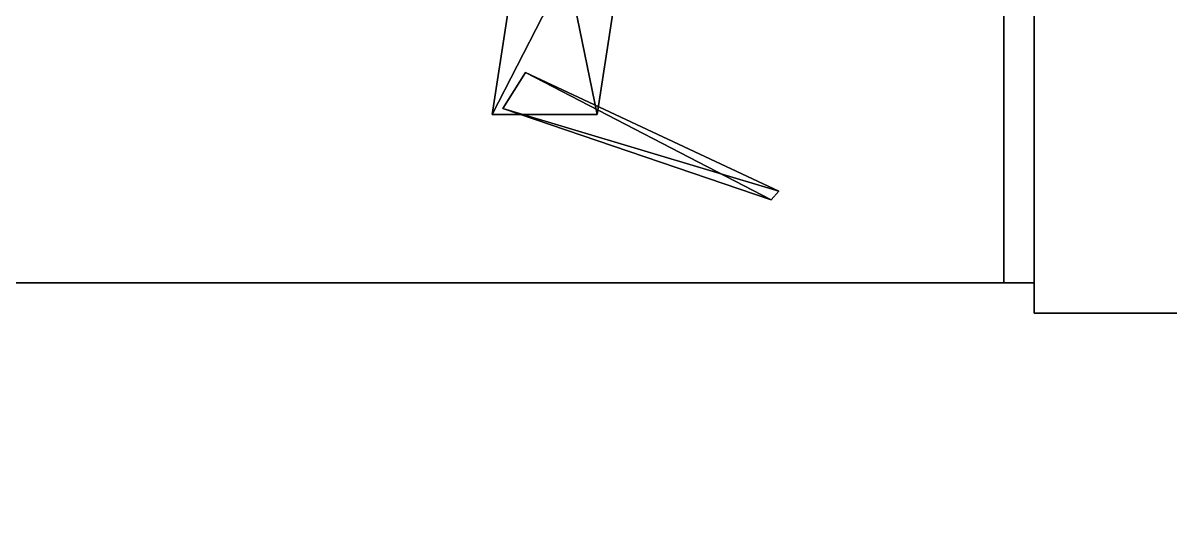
# Model space of a CAD drawing. Extents: x 0 to 2992, y -2739 to 0.
# Drawn here: x 1315 to 1391, y -713.7 to -680.8 of the extents above; entities that cross this region are included whole.
import ezdxf

# ---------------------------------------------------------------- set-up
doc = ezdxf.new("R2010")
doc.units = 0
for name, color, linetype in [('LAYER0', 7, 'CONTINUOUS'), ('LAYER231', 253, 'CONTINUOUS'), ('LAYER233', 253, 'CONTINUOUS'), ('LAYER235', 253, 'CONTINUOUS'), ('LAYER237', 253, 'CONTINUOUS'), ('LAYER239', 253, 'CONTINUOUS'), ('LAYER240', 9, 'CONTINUOUS'), ('LAYER358', 9, 'CONTINUOUS'), ('LAYER363', 9, 'CONTINUOUS')]:
    doc.layers.add(name, color=color, linetype=linetype)

msp = doc.modelspace()

# ---------------------------------------------------------------- linework, layer by layer
at = {"layer": 'LAYER0', "invisible_edges": 1}
for points in [[(2992.49, 0), (0, -2716.32), (0, 0), (2992.49, 0)], [(2992.49, -2716.32, 5), (0, 0, 5), (0, -2716.32, 5), (2992.49, -2716.32, 5)], [(0, 0, 5), (2992.49, -2716.32, 5), (2992.49, 0, 5), (0, 0, 5)], [(0, -2716.32), (2992.49, 0), (2992.49, -2716.32), (0, -2716.32)]]:
    msp.add_3dface(points, dxfattribs=at)
at = {"layer": 'LAYER231'}
for points in [[(1353.058, -686.8654, 181.2174), (1346.094, -686.8654, 181.2174), (1356.042, -667.5, 181.2174), (1353.058, -686.8654, 181.2174)], [(1356.042, -667.5, 181.2174), (1346.094, -686.8654, 181.2174), (1349.078, -667.5, 181.2174), (1356.042, -667.5, 181.2174)], [(1353.058, -686.8654, 194.7826), (1349.078, -667.5, 194.7826), (1346.094, -686.8654, 194.7826), (1353.058, -686.8654, 194.7826)], [(1346.094, -686.8654, 181.2174), (1346.094, -686.8654, 194.7826), (1349.078, -667.5, 181.2174), (1346.094, -686.8654, 181.2174)], [(1349.078, -667.5, 181.2174), (1346.094, -686.8654, 194.7826), (1349.078, -667.5, 194.7826), (1349.078, -667.5, 181.2174)], [(1356.042, -667.5, 194.7826), (1349.078, -667.5, 194.7826), (1353.058, -686.8654, 194.7826), (1356.042, -667.5, 194.7826)], [(1348.308, -684.0753, 182.3477), (1364.591, -692.5, 182.3477), (1346.818, -686.4556, 182.3477), (1348.308, -684.0753, 182.3477)], [(1348.308, -684.0753, 193.652), (1346.818, -686.4556, 193.652), (1365.082, -691.9226, 193.652), (1348.308, -684.0753, 193.652)], [(1365.082, -691.9226, 182.3477), (1364.591, -692.5, 182.3477), (1348.308, -684.0753, 182.3477), (1365.082, -691.9226, 182.3477)], [(1365.082, -691.9226, 193.652), (1346.818, -686.4556, 193.652), (1364.591, -692.5, 193.652), (1365.082, -691.9226, 193.652)], [(1364.591, -692.5, 182.3477), (1364.591, -692.5, 193.652), (1346.818, -686.4556, 182.3477), (1364.591, -692.5, 182.3477)], [(1346.818, -686.4556, 182.3477), (1364.591, -692.5, 193.652), (1346.818, -686.4556, 193.652), (1346.818, -686.4556, 182.3477)]]:
    msp.add_3dface(points, dxfattribs=at)
at = {"layer": 'LAYER233'}
for points in [[(1353.058, -686.8654, 744.7174), (1346.094, -686.8654, 744.7174), (1356.042, -667.5, 744.7174), (1353.058, -686.8654, 744.7174)], [(1356.042, -667.5, 744.7174), (1346.094, -686.8654, 744.7174), (1349.078, -667.5, 744.7174), (1356.042, -667.5, 744.7174)], [(1353.058, -686.8654, 758.2826), (1349.078, -667.5, 758.2826), (1346.094, -686.8654, 758.2826), (1353.058, -686.8654, 758.2826)], [(1346.094, -686.8654, 744.7174), (1346.094, -686.8654, 758.2826), (1349.078, -667.5, 744.7174), (1346.094, -686.8654, 744.7174)], [(1349.078, -667.5, 744.7174), (1346.094, -686.8654, 758.2826), (1349.078, -667.5, 758.2826), (1349.078, -667.5, 744.7174)], [(1356.042, -667.5, 758.2826), (1349.078, -667.5, 758.2826), (1353.058, -686.8654, 758.2826), (1356.042, -667.5, 758.2826)], [(1348.308, -684.0753, 745.8477), (1364.591, -692.5, 745.8477), (1346.818, -686.4556, 745.8477), (1348.308, -684.0753, 745.8477)], [(1348.308, -684.0753, 757.152), (1346.818, -686.4556, 757.152), (1365.082, -691.9226, 757.152), (1348.308, -684.0753, 757.152)], [(1365.082, -691.9226, 745.8477), (1364.591, -692.5, 745.8477), (1348.308, -684.0753, 745.8477), (1365.082, -691.9226, 745.8477)], [(1365.082, -691.9226, 757.152), (1346.818, -686.4556, 757.152), (1364.591, -692.5, 757.152), (1365.082, -691.9226, 757.152)], [(1364.591, -692.5, 745.8477), (1364.591, -692.5, 757.152), (1346.818, -686.4556, 745.8477), (1364.591, -692.5, 745.8477)], [(1346.818, -686.4556, 745.8477), (1364.591, -692.5, 757.152), (1346.818, -686.4556, 757.152), (1346.818, -686.4556, 745.8477)]]:
    msp.add_3dface(points, dxfattribs=at)
at = {"layer": 'LAYER235'}
for points in [[(1353.058, -686.8654, 1308.217), (1346.094, -686.8654, 1308.217), (1356.042, -667.5, 1308.217), (1353.058, -686.8654, 1308.217)], [(1356.042, -667.5, 1308.217), (1346.094, -686.8654, 1308.217), (1349.078, -667.5, 1308.217), (1356.042, -667.5, 1308.217)], [(1353.058, -686.8654, 1321.783), (1349.078, -667.5, 1321.783), (1346.094, -686.8654, 1321.783), (1353.058, -686.8654, 1321.783)], [(1346.094, -686.8654, 1308.217), (1346.094, -686.8654, 1321.783), (1349.078, -667.5, 1308.217), (1346.094, -686.8654, 1308.217)], [(1349.078, -667.5, 1308.217), (1346.094, -686.8654, 1321.783), (1349.078, -667.5, 1321.783), (1349.078, -667.5, 1308.217)], [(1356.042, -667.5, 1321.783), (1349.078, -667.5, 1321.783), (1353.058, -686.8654, 1321.783), (1356.042, -667.5, 1321.783)], [(1348.308, -684.0753, 1309.348), (1364.591, -692.5, 1309.348), (1346.818, -686.4556, 1309.348), (1348.308, -684.0753, 1309.348)], [(1348.308, -684.0753, 1320.652), (1346.818, -686.4556, 1320.652), (1365.082, -691.9226, 1320.652), (1348.308, -684.0753, 1320.652)], [(1365.082, -691.9226, 1309.348), (1364.591, -692.5, 1309.348), (1348.308, -684.0753, 1309.348), (1365.082, -691.9226, 1309.348)], [(1365.082, -691.9226, 1320.652), (1346.818, -686.4556, 1320.652), (1364.591, -692.5, 1320.652), (1365.082, -691.9226, 1320.652)], [(1364.591, -692.5, 1309.348), (1364.591, -692.5, 1320.652), (1346.818, -686.4556, 1309.348), (1364.591, -692.5, 1309.348)], [(1346.818, -686.4556, 1309.348), (1364.591, -692.5, 1320.652), (1346.818, -686.4556, 1320.652), (1346.818, -686.4556, 1309.348)]]:
    msp.add_3dface(points, dxfattribs=at)
at = {"layer": 'LAYER237'}
for points in [[(1353.058, -686.8654, 1871.717), (1346.094, -686.8654, 1871.717), (1356.042, -667.5, 1871.717), (1353.058, -686.8654, 1871.717)], [(1356.042, -667.5, 1871.717), (1346.094, -686.8654, 1871.717), (1349.078, -667.5, 1871.717), (1356.042, -667.5, 1871.717)], [(1353.058, -686.8654, 1885.283), (1349.078, -667.5, 1885.283), (1346.094, -686.8654, 1885.283), (1353.058, -686.8654, 1885.283)], [(1346.094, -686.8654, 1871.717), (1346.094, -686.8654, 1885.283), (1349.078, -667.5, 1871.717), (1346.094, -686.8654, 1871.717)], [(1349.078, -667.5, 1871.717), (1346.094, -686.8654, 1885.283), (1349.078, -667.5, 1885.283), (1349.078, -667.5, 1871.717)], [(1356.042, -667.5, 1885.283), (1349.078, -667.5, 1885.283), (1353.058, -686.8654, 1885.283), (1356.042, -667.5, 1885.283)], [(1348.308, -684.0753, 1872.848), (1364.591, -692.5, 1872.848), (1346.818, -686.4556, 1872.848), (1348.308, -684.0753, 1872.848)], [(1348.308, -684.0753, 1884.152), (1346.818, -686.4556, 1884.152), (1365.082, -691.9226, 1884.152), (1348.308, -684.0753, 1884.152)], [(1365.082, -691.9226, 1872.848), (1364.591, -692.5, 1872.848), (1348.308, -684.0753, 1872.848), (1365.082, -691.9226, 1872.848)], [(1365.082, -691.9226, 1884.152), (1346.818, -686.4556, 1884.152), (1364.591, -692.5, 1884.152), (1365.082, -691.9226, 1884.152)], [(1364.591, -692.5, 1872.848), (1364.591, -692.5, 1884.152), (1346.818, -686.4556, 1872.848), (1364.591, -692.5, 1872.848)], [(1346.818, -686.4556, 1872.848), (1364.591, -692.5, 1884.152), (1346.818, -686.4556, 1884.152), (1346.818, -686.4556, 1872.848)]]:
    msp.add_3dface(points, dxfattribs=at)
at = {"layer": 'LAYER239'}
for points in [[(1353.058, -686.8654, 2435.217), (1346.094, -686.8654, 2435.217), (1356.042, -667.5, 2435.217), (1353.058, -686.8654, 2435.217)], [(1356.042, -667.5, 2435.217), (1346.094, -686.8654, 2435.217), (1349.078, -667.5, 2435.217), (1356.042, -667.5, 2435.217)], [(1353.058, -686.8654, 2448.783), (1349.078, -667.5, 2448.783), (1346.094, -686.8654, 2448.783), (1353.058, -686.8654, 2448.783)], [(1346.094, -686.8654, 2435.217), (1346.094, -686.8654, 2448.783), (1349.078, -667.5, 2435.217), (1346.094, -686.8654, 2435.217)], [(1349.078, -667.5, 2435.217), (1346.094, -686.8654, 2448.783), (1349.078, -667.5, 2448.783), (1349.078, -667.5, 2435.217)], [(1356.042, -667.5, 2448.783), (1349.078, -667.5, 2448.783), (1353.058, -686.8654, 2448.783), (1356.042, -667.5, 2448.783)], [(1348.308, -684.0753, 2436.348), (1364.591, -692.5, 2436.348), (1346.818, -686.4556, 2436.348), (1348.308, -684.0753, 2436.348)], [(1348.308, -684.0753, 2447.652), (1346.818, -686.4556, 2447.652), (1365.082, -691.9226, 2447.652), (1348.308, -684.0753, 2447.652)], [(1365.082, -691.9226, 2436.348), (1364.591, -692.5, 2436.348), (1348.308, -684.0753, 2436.348), (1365.082, -691.9226, 2436.348)], [(1365.082, -691.9226, 2447.652), (1346.818, -686.4556, 2447.652), (1364.591, -692.5, 2447.652), (1365.082, -691.9226, 2447.652)], [(1364.591, -692.5, 2436.348), (1364.591, -692.5, 2447.652), (1346.818, -686.4556, 2436.348), (1364.591, -692.5, 2436.348)], [(1346.818, -686.4556, 2436.348), (1364.591, -692.5, 2447.652), (1346.818, -686.4556, 2447.652), (1346.818, -686.4556, 2436.348)]]:
    msp.add_3dface(points, dxfattribs=at)
at = {"layer": 'LAYER240', "invisible_edges": 1}
for points in [[(972, -698, 88), (1380, -680, 88), (1380, -698, 88), (972, -698, 88)], [(1380, -680, 88), (972, -698, 88), (972, -680, 88), (1380, -680, 88)], [(972, -680, 2542), (1380, -698, 2542), (1380, -680, 2542), (972, -680, 2542)], [(1380, -698, 2542), (972, -680, 2542), (972, -698, 2542), (1380, -698, 2542)], [(1380, -698, 2542), (1380, -680, 88), (1380, -680, 2542), (1380, -698, 2542)], [(1380, -680, 88), (1380, -698, 2542), (1380, -698, 88), (1380, -680, 88)], [(1380, -698, 2542), (972, -698, 88), (1380, -698, 88), (1380, -698, 2542)], [(972, -698, 88), (1380, -698, 2542), (972, -698, 2542), (972, -698, 88)]]:
    msp.add_3dface(points, dxfattribs=at)
at = {"layer": 'LAYER358', "invisible_edges": 1}
for points in [[(1382, -310, 5), (1382, -700, 2648), (1382, -310, 2648), (1382, -310, 5)], [(1382, -700, 2648), (1382, -310, 5), (1382, -700, 5), (1382, -700, 2648)], [(1400, -310, 2648), (1382, -700, 2648), (1400, -700, 2648), (1400, -310, 2648)], [(1382, -700, 2648), (1400, -310, 2648), (1382, -310, 2648), (1382, -700, 2648)], [(1382, -310, 5), (1400, -700, 5), (1382, -700, 5), (1382, -310, 5)], [(1400, -700, 5), (1382, -310, 5), (1400, -310, 5), (1400, -700, 5)], [(1400, -700, 5), (1382, -700, 2648), (1382, -700, 5), (1400, -700, 5)], [(1382, -700, 2648), (1400, -700, 5), (1400, -700, 2648), (1382, -700, 2648)]]:
    msp.add_3dface(points, dxfattribs=at)
at = {"layer": 'LAYER363', "invisible_edges": 1}
for points in [[(1382, -680, 85), (148, -698, 85), (1382, -698, 85), (1382, -680, 85)], [(148, -698, 85), (1382, -680, 85), (148, -680, 85), (148, -698, 85)], [(148, -680, 5), (1382, -698, 5), (148, -698, 5), (148, -680, 5)], [(1382, -698, 5), (148, -680, 5), (1382, -680, 5), (1382, -698, 5)], [(1382, -698, 5), (1382, -680, 85), (1382, -698, 85), (1382, -698, 5)], [(1382, -680, 85), (1382, -698, 5), (1382, -680, 5), (1382, -680, 85)], [(1382, -698, 5), (148, -698, 85), (148, -698, 5), (1382, -698, 5)], [(148, -698, 85), (1382, -698, 5), (1382, -698, 85), (148, -698, 85)]]:
    msp.add_3dface(points, dxfattribs=at)

doc.saveas('drawing.dxf')
